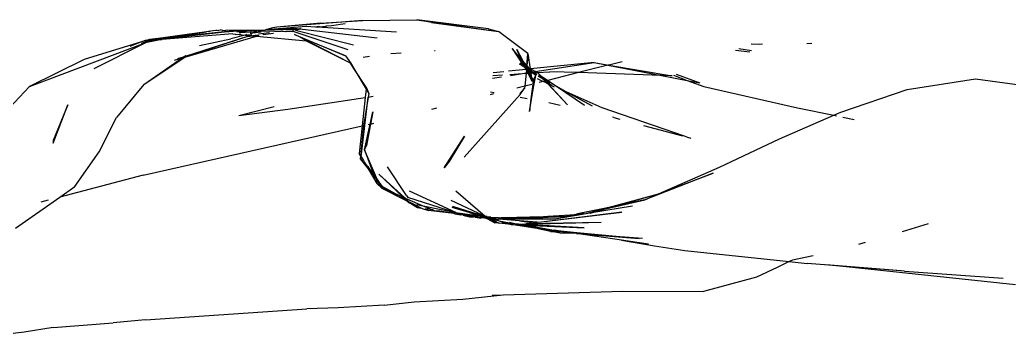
# Model space of a CAD drawing. Header units: millimetres. Extents: x -41292 to 298682, y -22072 to 33155.
# Drawn here: x 35640.4 to 35791.7, y -11856.9 to -11808.8 of the extents above; entities that cross this region are included whole.
import ezdxf

# ---------------------------------------------------------------- set-up
doc = ezdxf.new("R2010")
doc.units = ezdxf.units.MM

# ---------------------------------------------------------------- blocks, each defined once
blk = doc.blocks.new('rmfnasesx')
for p, q in [((63156.1, 3703.51), (63142.96, 3702.49)), ((63149.7, 3703.08), (63156.1, 3703.51)), ((63156.1, 3703.51), (63164.39, 3703.6)), ((63175.32, 3702.21), (63164.39, 3703.6)), ((63164.39, 3703.6), (63176.87, 3701.82)), ((63166.63, 3703.19), (63164.39, 3703.6)), ((63133.62, 3701.98), (63132.83, 3701.84)), ((63133.84, 3701.98), (63133.62, 3701.98)), ((63133.84, 3701.98), (63134.34, 3702.05)), ((63134.71, 3701.97), (63134.34, 3702.05)), ((63134.71, 3701.97), (63135.18, 3702)), ((63136.01, 3701.95), (63135.18, 3702)), ((63136.01, 3701.95), (63141.8, 3701.88)), ((63136.04, 3702.01), (63141.24, 3702.08)), ((63141.32, 3702.1), (63141.24, 3702.08)), ((63141.35, 3702.08), (63141.32, 3702.1)), ((63141.44, 3702.1), (63141.35, 3702.08)), ((63142.37, 3702.37), (63141.44, 3702.1)), ((63141.44, 3702.1), (63141.72, 3702.09)), ((63142.63, 3702.16), (63141.72, 3702.09)), ((63145.27, 3702.13), (63141.72, 3702.09)), ((63142.96, 3702.49), (63142.37, 3702.37)), ((63147.44, 3702.56), (63142.63, 3702.16)), ((63142.63, 3702.16), (63145.83, 3702.32)), ((63149.7, 3703.08), (63142.96, 3702.49)), ((63145.31, 3702.13), (63145.27, 3702.13)), ((63145.61, 3702.16), (63145.31, 3702.13)), ((63145.31, 3702.13), (63145.56, 3702.07)), ((63145.64, 3702.05), (63145.56, 3702.07)), ((63145.7, 3702.17), (63145.61, 3702.16)), ((63146.37, 3702.23), (63145.64, 3702.05)), ((63145.8, 3702.01), (63145.64, 3702.05)), ((63146.37, 3702.23), (63145.7, 3702.17)), ((63145.8, 3702.01), (63146.6, 3702.2)), ((63145.8, 3702.01), (63154.68, 3699.76)), ((63145.83, 3702.32), (63146.37, 3702.23)), ((63146.37, 3702.23), (63146.45, 3702.25)), ((63146.48, 3702.22), (63146.45, 3702.25)), ((63146.59, 3702.25), (63146.48, 3702.24)), ((63146.59, 3702.25), (63146.48, 3702.22)), ((63146.6, 3702.2), (63146.48, 3702.22)), ((63146.6, 3702.2), (63146.89, 3702.15)), ((63146.89, 3702.15), (63158.32, 3700.85)), ((63148.86, 3702.47), (63147.44, 3702.56)), ((63149.13, 3702.51), (63148.86, 3702.47)), ((63149.15, 3702.45), (63148.86, 3702.47)), ((63149.5, 3702.5), (63149.13, 3702.51)), ((63149.15, 3702.45), (63149.5, 3702.5)), ((63161.26, 3701.68), (63149.15, 3702.45)), ((63149.5, 3702.5), (63150.39, 3702.63)), ((63150.39, 3702.63), (63150.47, 3702.64)), ((63150.47, 3702.64), (63150.51, 3702.64)), ((63150.51, 3702.64), (63150.58, 3702.65)), ((63150.58, 3702.65), (63151.35, 3702.72)), ((63151.35, 3702.72), (63153.43, 3703.03)), ((63166.63, 3703.19), (63176.87, 3701.82)), ((63175.32, 3702.21), (63176.87, 3701.82)), ((63122.25, 3700), (63123.45, 3700.45)), ((63122.84, 3700.44), (63122.25, 3700.21)), ((63123.02, 3700.44), (63122.25, 3700.21)), ((63125.37, 3700.56), (63122.83, 3700.05)), ((63123.02, 3700.44), (63122.84, 3700.44)), ((63123.16, 3700.49), (63123.02, 3700.44)), ((63125.37, 3700.56), (63123.05, 3700.16)), ((63124.81, 3700.72), (63123.16, 3700.49)), ((63123.48, 3700.58), (63123.16, 3700.49)), ((63123.45, 3700.45), (63123.16, 3700.49)), ((63123.45, 3700.45), (63126.25, 3700.86)), ((63123.45, 3700.45), (63126.38, 3700.74)), ((63124.81, 3700.72), (63123.48, 3700.58)), ((63123.75, 3700.43), (63125.37, 3700.56)), ((63132.21, 3701.74), (63124.81, 3700.72)), ((63126.25, 3700.86), (63124.81, 3700.72)), ((63136.25, 3701.44), (63125.37, 3700.56)), ((63135.42, 3701.81), (63126.25, 3700.86)), ((63126.25, 3700.86), (63132.21, 3701.74)), ((63126.69, 3700.77), (63126.38, 3700.74)), ((63126.69, 3700.77), (63127.08, 3700.86)), ((63127.08, 3700.86), (63127.13, 3700.82)), ((63127.42, 3700.89), (63127.13, 3700.82)), ((63127.71, 3700.93), (63127.42, 3700.89)), ((63127.71, 3700.93), (63135.42, 3701.81)), ((63128.9, 3697.89), (63139.84, 3701.1)), ((63138.49, 3701.05), (63128.9, 3697.89)), ((63138.49, 3701.05), (63128.94, 3697.98)), ((63131.13, 3699.64), (63135.91, 3700.69)), ((63132.5, 3701.78), (63132.21, 3701.74)), ((63132.67, 3701.82), (63132.5, 3701.78)), ((63132.83, 3701.84), (63132.67, 3701.82)), ((63135.42, 3701.81), (63135.49, 3701.8)), ((63135.49, 3701.8), (63135.66, 3701.78)), ((63135.66, 3701.78), (63137.04, 3701.89)), ((63137.79, 3701.85), (63135.66, 3701.78)), ((63138.13, 3701.26), (63135.91, 3700.69)), ((63136.25, 3701.44), (63137.21, 3701.35)), ((63137.21, 3701.35), (63136.6, 3701.29)), ((63138.38, 3701.81), (63136.87, 3701.68)), ((63137.19, 3701.66), (63139.05, 3701.77)), ((63137.47, 3701.38), (63137.21, 3701.35)), ((63137.21, 3701.35), (63138.13, 3701.26)), ((63138.39, 3701.33), (63138.13, 3701.26)), ((63138.13, 3701.26), (63138.54, 3701.22)), ((63138.49, 3701.05), (63139.28, 3701.15)), ((63138.58, 3701.22), (63138.54, 3701.22)), ((63139.13, 3701.29), (63138.58, 3701.22)), ((63138.58, 3701.22), (63139.28, 3701.15)), ((63138.92, 3701.52), (63138.89, 3701.52)), ((63139.76, 3701.73), (63138.92, 3701.52)), ((63139.08, 3701.5), (63138.92, 3701.52)), ((63139.26, 3701.55), (63139.08, 3701.5)), ((63139.92, 3701.72), (63139.26, 3701.55)), ((63140.59, 3701.68), (63139.26, 3701.55)), ((63139.28, 3701.15), (63139.31, 3701.15)), ((63139.96, 3701.24), (63139.31, 3701.15)), ((63139.31, 3701.15), (63139.84, 3701.1)), ((63139.84, 3701.1), (63140.27, 3701.23)), ((63139.84, 3701.1), (63147.46, 3700.37)), ((63139.96, 3701.24), (63140.03, 3701.24)), ((63140.2, 3701.41), (63140.17, 3701.41)), ((63141.75, 3701.61), (63140.2, 3701.41)), ((63140.92, 3701.35), (63140.84, 3701.36)), ((63140.92, 3701.35), (63142.4, 3701.57)), ((63141.75, 3701.61), (63141.82, 3701.6)), ((63142.5, 3701.86), (63141.8, 3701.88)), ((63142.4, 3701.57), (63142.48, 3701.56)), ((63142.57, 3701.87), (63142.5, 3701.86)), ((63142.5, 3701.86), (63142.53, 3701.86)), ((63142.6, 3701.87), (63142.53, 3701.86)), ((63142.6, 3701.87), (63143.65, 3701.84)), ((63143.79, 3701.85), (63143.65, 3701.84)), ((63143.79, 3701.85), (63143.96, 3701.85)), ((63143.96, 3701.85), (63144.32, 3701.82)), ((63144.4, 3701.82), (63144.32, 3701.82)), ((63144.4, 3701.82), (63144.51, 3701.85)), ((63144.51, 3701.85), (63145.19, 3701.84)), ((63145.19, 3701.84), (63145.31, 3701.8)), ((63145.58, 3701.79), (63145.31, 3701.8)), ((63145.58, 3701.79), (63153.82, 3699.06)), ((63145.67, 3701.37), (63153.46, 3698.1)), ((63146.64, 3700.89), (63145.67, 3701.37)), ((63153.46, 3698.1), (63146.64, 3700.89)), ((63147.46, 3700.37), (63146.64, 3700.89)), ((63146.64, 3700.89), (63154.09, 3697.08)), ((63181.37, 3698.43), (63176.87, 3701.82)), ((63105.12, 3693.41), (63122.83, 3700.05)), ((63122.25, 3700.21), (63113.51, 3697.53)), ((63115.01, 3696.17), (63122.83, 3700.05)), ((63122.25, 3700.21), (63120.48, 3699.5)), ((63122.83, 3700.05), (63123, 3700.15)), ((63123, 3700.15), (63123.05, 3700.16)), ((63123.05, 3700.16), (63123.75, 3700.43)), ((63147.46, 3700.37), (63154.09, 3697.08)), ((63178.94, 3699.21), (63180.61, 3696.73)), ((63180.36, 3697.58), (63178.94, 3699.21)), ((63179.66, 3699.04), (63180.6, 3697.31)), ((63180.36, 3697.58), (63179.66, 3699.04)), ((63213.1, 3698.94), (63215.31, 3698.7)), ((63215.57, 3698.87), (63213.64, 3699.16)), ((63215.53, 3699.92), (63216.79, 3699.89)), ((63216.79, 3699.89), (63217.24, 3699.9)), ((63224.03, 3699.99), (63224.8, 3700)), ((63113.51, 3697.53), (63105.12, 3693.41)), ((63122.61, 3693.7), (63128.9, 3697.89)), ((63122.61, 3693.7), (63128.48, 3697.77)), ((63127.33, 3697.42), (63128.48, 3697.77)), ((63128.66, 3697.89), (63127.77, 3697.61)), ((63128.48, 3697.77), (63128.9, 3697.89)), ((63128.48, 3697.77), (63128.66, 3697.89)), ((63128.66, 3697.89), (63129.02, 3698.14)), ((63128.94, 3697.98), (63128.66, 3697.89)), ((63128.9, 3697.89), (63128.94, 3697.98)), ((63128.94, 3697.98), (63129.02, 3698.14)), ((63153.46, 3698.1), (63154.24, 3697)), ((63156.16, 3697.86), (63157.12, 3698.02)), ((63160.38, 3698.45), (63161.98, 3698.55)), ((63167.08, 3698.9), (63167.19, 3698.9)), ((63180.83, 3696.6), (63180.36, 3697.58)), ((63180.6, 3697.31), (63180.36, 3697.58)), ((63181.2, 3696.62), (63181.37, 3698.43)), ((63181.37, 3697.87), (63181.2, 3696.62)), ((63181.37, 3697.87), (63181.37, 3698.43)), ((63181.37, 3698.43), (63181.72, 3696.1)), ((63154.16, 3697.04), (63154.09, 3697.08)), ((63154.76, 3696.12), (63154.16, 3697.04)), ((63154.16, 3697.04), (63154.24, 3697)), ((63154.24, 3697), (63154.76, 3696.12)), ((63156.65, 3693.27), (63154.76, 3696.12)), ((63154.76, 3696.12), (63156.62, 3692.98)), ((63181.09, 3696), (63178.39, 3695.73)), ((63180.04, 3696.87), (63180.49, 3696.6)), ((63180.49, 3696.6), (63180.11, 3696.89)), ((63180.31, 3696.93), (63180.26, 3696.92)), ((63180.61, 3696.73), (63180.31, 3696.93)), ((63180.49, 3696.6), (63180.82, 3696.4)), ((63180.6, 3697.31), (63181.05, 3696.48)), ((63181.2, 3696.62), (63180.6, 3697.31)), ((63180.83, 3696.6), (63180.61, 3696.73)), ((63180.61, 3696.73), (63180.82, 3696.4)), ((63180.82, 3696.4), (63180.97, 3696.31)), ((63180.82, 3696.4), (63181.09, 3696)), ((63180.85, 3696.56), (63180.83, 3696.6)), ((63181.05, 3696.48), (63180.85, 3696.56)), ((63180.97, 3696.31), (63180.85, 3696.56)), ((63181.02, 3696.21), (63180.97, 3696.31)), ((63180.97, 3696.31), (63181.15, 3696.2)), ((63181.09, 3696), (63181.02, 3696.21)), ((63181.15, 3696.11), (63181.02, 3696.21)), ((63181.17, 3696.41), (63181.05, 3696.48)), ((63181.05, 3696.48), (63181.1, 3696.39)), ((63181.15, 3696.11), (63181.09, 3696)), ((63181.13, 3695.97), (63181.09, 3696)), ((63181.09, 3696), (63181.18, 3695.86)), ((63181.1, 3696.39), (63181.17, 3696.34)), ((63181.17, 3696.01), (63181.13, 3695.97)), ((63181.15, 3696.2), (63181.17, 3696.34)), ((63181.15, 3696.2), (63181.19, 3696.18)), ((63181.19, 3696.18), (63181.15, 3696.11)), ((63181.27, 3696.02), (63181.15, 3696.11)), ((63181.23, 3696.58), (63181.17, 3696.41)), ((63181.17, 3696.41), (63181.17, 3696.34)), ((63181.17, 3696.41), (63181.59, 3696.17)), ((63181.17, 3696.34), (63181.58, 3696.05)), ((63181.27, 3696.02), (63181.17, 3696.01)), ((63181.19, 3696.18), (63181.22, 3696.16)), ((63181.23, 3696.58), (63181.2, 3696.62)), ((63181.22, 3696.16), (63181.43, 3696.04)), ((63181.22, 3696.16), (63181.27, 3696.02)), ((63181.59, 3696.17), (63181.23, 3696.58)), ((63181.31, 3695.99), (63181.27, 3696.02)), ((63181.43, 3696.04), (63181.31, 3695.99)), ((63181.31, 3695.99), (63181.56, 3695.53)), ((63181.78, 3695.64), (63181.31, 3695.99)), ((63181.58, 3696.05), (63181.43, 3696.04)), ((63181.43, 3696.04), (63181.75, 3695.84)), ((63181.69, 3696.06), (63181.58, 3696.05)), ((63181.58, 3696.05), (63181.74, 3695.94)), ((63181.69, 3696.06), (63181.59, 3696.17)), ((63181.72, 3696.1), (63181.59, 3696.17)), ((63181.72, 3696.1), (63181.69, 3696.06)), ((63181.72, 3696.06), (63181.69, 3696.06)), ((63181.73, 3696.01), (63181.69, 3696.06)), ((63181.72, 3696.06), (63181.72, 3696.1)), ((63181.77, 3696.07), (63181.72, 3696.06)), ((63181.74, 3695.94), (63181.73, 3696.01)), ((63181.87, 3695.85), (63181.74, 3695.94)), ((63181.74, 3695.94), (63181.75, 3695.84)), ((63191.51, 3697.04), (63181.77, 3696.07)), ((63182.48, 3695.67), (63181.77, 3696.07)), ((63182.48, 3695.67), (63191.51, 3697.04)), ((63193.62, 3696.64), (63189.11, 3695.51)), ((63191.51, 3697.04), (63193.73, 3696.67)), ((63191.51, 3697.04), (63193.62, 3696.64)), ((63193.73, 3696.67), (63193.62, 3696.64)), ((63193.62, 3696.64), (63201.78, 3695.09)), ((63195.79, 3697.19), (63193.73, 3696.67)), ((63193.73, 3696.67), (63203.42, 3695.04)), ((63175.94, 3694.67), (63177.33, 3694.88)), ((63175.99, 3695.07), (63177.46, 3695.17)), ((63177.69, 3695.66), (63176.05, 3695.5)), ((63178.63, 3695.24), (63180.53, 3695.37)), ((63178.71, 3695.09), (63180.53, 3695.37)), ((63180.53, 3695.37), (63181.11, 3695.46)), ((63180.53, 3695.37), (63181.1, 3695.41)), ((63181.1, 3695.41), (63180.89, 3693.45)), ((63181.11, 3695.46), (63181.1, 3695.41)), ((63181.1, 3695.41), (63181.39, 3695.43)), ((63181.18, 3695.86), (63181.11, 3695.46)), ((63181.11, 3695.46), (63181.36, 3695.5)), ((63181.36, 3695.5), (63181.18, 3695.86)), ((63181.18, 3695.86), (63181.42, 3695.51)), ((63181.36, 3695.5), (63181.42, 3695.51)), ((63181.39, 3695.43), (63181.36, 3695.5)), ((63182.01, 3694.15), (63181.39, 3695.43)), ((63181.39, 3695.43), (63181.47, 3695.43)), ((63181.42, 3695.51), (63181.56, 3695.53)), ((63181.42, 3695.51), (63181.47, 3695.43)), ((63181.47, 3695.43), (63181.61, 3695.44)), ((63181.47, 3695.43), (63181.91, 3694.78)), ((63181.56, 3695.53), (63181.8, 3695.56)), ((63181.56, 3695.53), (63181.61, 3695.44)), ((63181.61, 3695.44), (63181.81, 3695.46)), ((63181.61, 3695.44), (63181.89, 3694.92)), ((63181.75, 3695.84), (63182.02, 3695.68)), ((63181.75, 3695.84), (63181.78, 3695.64)), ((63181.87, 3695.58), (63181.78, 3695.64)), ((63181.78, 3695.64), (63181.8, 3695.56)), ((63181.8, 3695.56), (63181.87, 3695.58)), ((63181.8, 3695.56), (63181.81, 3695.46)), ((63181.81, 3695.46), (63182.01, 3695.47)), ((63181.81, 3695.46), (63181.89, 3694.92)), ((63182.02, 3695.68), (63181.87, 3695.85)), ((63181.87, 3695.58), (63182.08, 3695.61)), ((63182.01, 3695.47), (63181.87, 3695.58)), ((63181.89, 3694.92), (63182.19, 3694.36)), ((63181.89, 3694.92), (63181.91, 3694.78)), ((63181.91, 3694.78), (63182.19, 3694.36)), ((63181.91, 3694.78), (63182.01, 3694.15)), ((63182.01, 3695.47), (63182.19, 3695.48)), ((63182.56, 3695.06), (63182.01, 3695.47)), ((63182.02, 3695.68), (63182.08, 3695.61)), ((63182.08, 3695.61), (63182.13, 3695.62)), ((63182.13, 3695.62), (63182.2, 3695.63)), ((63182.19, 3695.48), (63182.13, 3695.62)), ((63182.19, 3695.48), (63182.33, 3695.49)), ((63182.56, 3695.06), (63182.19, 3695.48)), ((63182.19, 3694.36), (63182.56, 3695.06)), ((63182.2, 3695.63), (63182.48, 3695.67)), ((63182.2, 3695.63), (63182.33, 3695.49)), ((63182.33, 3695.49), (63182.38, 3695.5)), ((63182.34, 3693.81), (63182.56, 3695.06)), ((63182.38, 3695.5), (63182.75, 3695.52)), ((63182.38, 3695.5), (63182.73, 3695.25)), ((63182.75, 3695.52), (63182.48, 3695.67)), ((63182.75, 3695.52), (63184.73, 3695.65)), ((63183.01, 3695.37), (63182.75, 3695.52)), ((63182.8, 3694.62), (63183.72, 3694.16)), ((63182.95, 3694.97), (63183.67, 3694.57)), ((63183.79, 3694.44), (63182.95, 3694.97)), ((63183.01, 3695.37), (63183.29, 3695.07)), ((63183.03, 3695.24), (63183.29, 3695.07)), ((63183.03, 3695.24), (63183.67, 3694.57)), ((63183.29, 3695.07), (63184.4, 3694.33)), ((63183.29, 3695.07), (63183.85, 3694.47)), ((63183.67, 3694.57), (63183.85, 3694.47)), ((63183.67, 3694.57), (63183.79, 3694.44)), ((63183.79, 3694.44), (63184, 3694.23)), ((63183.99, 3694.32), (63183.79, 3694.44)), ((63183.85, 3694.47), (63184.2, 3694.28)), ((63183.85, 3694.47), (63183.99, 3694.32)), ((63189.11, 3695.51), (63184.4, 3694.33)), ((63189.11, 3695.51), (63184.73, 3695.65)), ((63201.78, 3695.09), (63189.11, 3695.51)), ((63203.42, 3695.04), (63201.78, 3695.09)), ((63201.78, 3695.09), (63205.75, 3694.33)), ((63203.66, 3695.13), (63205.75, 3694.33)), ((63204.03, 3695.28), (63207.67, 3693.97)), ((63239.39, 3692.93), (63249.84, 3694.54)), ((63249.84, 3694.54), (63260.16, 3693.16)), ((63100.51, 3688.52), (63105.12, 3693.41)), ((63122.61, 3693.7), (63118.46, 3688.64)), ((63156.62, 3692.98), (63156.48, 3691.71)), ((63156.65, 3693.27), (63156.62, 3692.98)), ((63156.62, 3692.98), (63157.03, 3692.31)), ((63156.65, 3693.27), (63157.03, 3692.31)), ((63180.89, 3693.45), (63179.7, 3693.15)), ((63180.86, 3693.14), (63180.13, 3692.32)), ((63180.2, 3692.17), (63180.86, 3693.14)), ((63180.89, 3693.45), (63180.86, 3693.14)), ((63181.98, 3693.72), (63180.89, 3693.45)), ((63182.12, 3693.75), (63181.83, 3691.48)), ((63181.92, 3691.46), (63182.34, 3693.81)), ((63182.19, 3694.36), (63182.12, 3693.75)), ((63182.34, 3693.81), (63182.12, 3693.75)), ((63183.72, 3694.16), (63183.08, 3693.99)), ((63183.79, 3694.17), (63183.72, 3694.16)), ((63184, 3694.23), (63183.79, 3694.17)), ((63183.79, 3694.17), (63184.24, 3693.97)), ((63183.79, 3694.17), (63184.36, 3693.84)), ((63184.06, 3694.24), (63183.99, 3694.32)), ((63184.06, 3694.24), (63184, 3694.23)), ((63184, 3694.23), (63184.24, 3693.97)), ((63184.1, 3694.25), (63184.06, 3694.24)), ((63184.06, 3694.24), (63184.36, 3693.91)), ((63184.2, 3694.28), (63184.1, 3694.25)), ((63184.77, 3693.83), (63184.1, 3694.25)), ((63184.4, 3694.33), (63184.2, 3694.28)), ((63184.2, 3694.28), (63184.26, 3694.25)), ((63184.24, 3693.97), (63184.36, 3693.84)), ((63184.24, 3693.97), (63184.36, 3693.91)), ((63184.36, 3693.91), (63185.05, 3693.6)), ((63184.36, 3693.91), (63184.49, 3693.78)), ((63184.36, 3693.84), (63187.45, 3690.58)), ((63184.36, 3693.84), (63184.49, 3693.78)), ((63184.4, 3694.33), (63185.73, 3693.44)), ((63184.49, 3693.78), (63185.39, 3693.33)), ((63184.49, 3693.78), (63187.45, 3690.58)), ((63185.73, 3693.44), (63190.05, 3690.55)), ((63185.73, 3693.44), (63187.19, 3692.64)), ((63205.75, 3694.33), (63208.28, 3693.37)), ((63205.75, 3694.33), (63207.67, 3693.97)), ((63208.28, 3693.37), (63222.61, 3690.14)), ((63229.25, 3689.49), (63239.39, 3692.93)), ((63144.67, 3689.91), (63156.48, 3691.71)), ((63155.86, 3682.65), (63156.96, 3691.78)), ((63156.48, 3691.71), (63156.02, 3687.37)), ((63156.96, 3691.78), (63156.23, 3687.32)), ((63156.86, 3691.77), (63156.96, 3691.78)), ((63157.03, 3692.31), (63156.96, 3691.78)), ((63156.96, 3691.78), (63157.69, 3691.89)), ((63180.2, 3692.17), (63171.64, 3682.56)), ((63176.11, 3692.25), (63175.59, 3692.12)), ((63175.65, 3692.56), (63176.21, 3692.46)), ((63180.17, 3691.77), (63181.28, 3691.58)), ((63181.83, 3691.48), (63181.59, 3689.57)), ((63181.59, 3689.57), (63181.92, 3691.46)), ((63181.92, 3691.46), (63181.83, 3691.48)), ((63187.19, 3692.64), (63192.7, 3690.16)), ((63187.19, 3692.64), (63191.21, 3690.44)), ((63110.97, 3690.57), (63108.76, 3685.14)), ((63108.77, 3684.7), (63110.97, 3690.57)), ((63137.13, 3688.96), (63142.55, 3690.32)), ((63137.13, 3688.96), (63144.67, 3689.91)), ((63167.41, 3690.07), (63166.64, 3689.87)), ((63186.32, 3690.48), (63184.59, 3690.87)), ((63192.7, 3690.16), (63205.25, 3685.85)), ((63222.61, 3690.14), (63228.15, 3689)), ((63115.8, 3683.4), (63118.46, 3688.64)), ((63157.22, 3687.64), (63157.64, 3689.53)), ((63157.64, 3689.53), (63157.28, 3687.65)), ((63194.5, 3688.66), (63194.31, 3688.71)), ((63194.5, 3688.66), (63195.44, 3688.41)), ((63219.83, 3685.38), (63228.15, 3689)), ((63228.15, 3689), (63229.25, 3689.49)), ((63228.15, 3689), (63228.58, 3688.92)), ((63229.55, 3688.72), (63231.29, 3688.36)), ((63122.54, 3679.82), (63156.02, 3687.37)), ((63156.02, 3687.37), (63155.57, 3683.16)), ((63156.23, 3687.32), (63155.77, 3682.81)), ((63156.35, 3683.68), (63157.22, 3687.64)), ((63157.28, 3687.65), (63156.67, 3684.39)), ((63156.91, 3687.57), (63157.22, 3687.64)), ((63157.22, 3687.64), (63157.28, 3687.65)), ((63157.28, 3687.65), (63157.81, 3687.77)), ((63199.05, 3687.44), (63205.02, 3685.85)), ((63168.54, 3680.93), (63171.66, 3685.78)), ((63171.66, 3685.78), (63169.33, 3681.9)), ((63205.25, 3685.85), (63205.78, 3685.65)), ((63205.78, 3685.65), (63206.27, 3685.51)), ((63210.69, 3681.05), (63219.83, 3685.38)), ((63108.76, 3685.14), (63108.77, 3684.7)), ((63156.35, 3683.68), (63156.67, 3684.39)), ((63112.08, 3678.09), (63115.8, 3683.4)), ((63155.77, 3682.81), (63155.57, 3683.16)), ((63155.76, 3682.74), (63155.72, 3682.34)), ((63155.72, 3682.34), (63156.96, 3680.79)), ((63155.77, 3682.81), (63155.76, 3682.74)), ((63155.85, 3682.55), (63155.76, 3682.74)), ((63155.76, 3682.74), (63155.86, 3682.65)), ((63155.86, 3682.65), (63155.85, 3682.55)), ((63155.85, 3682.55), (63156.21, 3682.07)), ((63155.86, 3682.65), (63156.21, 3682.07)), ((63158.23, 3679.42), (63156.35, 3683.68)), ((63156.35, 3683.68), (63157.73, 3680)), ((63156.21, 3682.07), (63156.39, 3681.76)), ((63156.39, 3681.76), (63156.96, 3680.79)), ((63156.86, 3681.17), (63156.39, 3681.76)), ((63157.54, 3680.06), (63156.39, 3681.76)), ((63157.73, 3680), (63156.86, 3681.17)), ((63156.86, 3681.17), (63157.54, 3680.06)), ((63156.96, 3680.79), (63158.26, 3678.57)), ((63156.96, 3680.79), (63157.54, 3680.06)), ((63162.81, 3676.72), (63159.91, 3681.1)), ((63169.33, 3681.9), (63168.54, 3680.93)), ((63201.36, 3676.96), (63210.69, 3681.05)), ((63122.54, 3679.82), (63109.77, 3676.48)), ((63157.54, 3680.06), (63157.83, 3679.7)), ((63157.73, 3680), (63157.83, 3679.7)), ((63158.24, 3679.31), (63157.73, 3680)), ((63157.83, 3679.7), (63157.86, 3679.66)), ((63157.86, 3679.66), (63158.25, 3679.06)), ((63157.86, 3679.66), (63158.24, 3679.18)), ((63158.24, 3679.31), (63158.23, 3679.42)), ((63158.24, 3679.18), (63158.24, 3679.31)), ((63159.1, 3678.11), (63158.24, 3679.31)), ((63158.57, 3679.99), (63162.23, 3676.5)), ((63162.56, 3676.36), (63158.57, 3679.99)), ((63209.71, 3680.12), (63199.28, 3676.06)), ((63201.36, 3676.96), (63209.71, 3680.12)), ((63109.77, 3676.48), (63112.08, 3678.09)), ((63158.25, 3679.06), (63158.24, 3679.18)), ((63158.24, 3679.18), (63159.1, 3678.11)), ((63158.76, 3678.28), (63158.25, 3679.06)), ((63159.04, 3677.85), (63158.26, 3678.57)), ((63158.76, 3678.28), (63159.04, 3677.85)), ((63158.76, 3678.28), (63159.1, 3678.11)), ((63159.04, 3677.85), (63159.39, 3677.74)), ((63159.04, 3677.85), (63162.25, 3676.22)), ((63159.1, 3678.11), (63159.14, 3678.09)), ((63159.14, 3678.09), (63159.15, 3678.05)), ((63159.15, 3678.05), (63159.18, 3678.03)), ((63159.18, 3678.03), (63159.39, 3677.74)), ((63159.18, 3678.03), (63160.4, 3677.3)), ((63161.11, 3676.99), (63159.18, 3678.03)), ((63159.39, 3677.74), (63160.4, 3677.3)), ((63102.97, 3671.72), (63109.77, 3676.48)), ((63160.4, 3677.3), (63160.46, 3677.27)), ((63160.46, 3677.27), (63160.62, 3677.17)), ((63160.62, 3677.17), (63160.69, 3677.14)), ((63160.69, 3677.14), (63161.33, 3676.74)), ((63160.69, 3677.14), (63161.11, 3676.99)), ((63161.37, 3676.85), (63161.11, 3676.99)), ((63161.47, 3676.68), (63161.33, 3676.74)), ((63162.52, 3676.22), (63161.37, 3676.85)), ((63161.37, 3676.85), (63162.23, 3676.5)), ((63162.23, 3676.5), (63162.28, 3676.45)), ((63162.28, 3676.45), (63162.52, 3676.22)), ((63162.28, 3676.45), (63162.56, 3676.36)), ((63162.61, 3676.31), (63162.56, 3676.36)), ((63162.99, 3675.95), (63162.61, 3676.31)), ((63162.61, 3676.31), (63165.57, 3675.03)), ((63162.81, 3676.72), (63163, 3676.39)), ((63170.34, 3674.05), (63163, 3676.39)), ((63170.32, 3674.12), (63163.25, 3677.37)), ((63170.35, 3677.42), (63174.84, 3673.57)), ((63193.28, 3674.8), (63201.36, 3676.96)), ((63194.82, 3675.12), (63201.36, 3676.96)), ((63199.28, 3676.06), (63201.36, 3676.96)), ((63108, 3676.01), (63106.87, 3675.71)), ((63162.97, 3675.79), (63162.25, 3676.22)), ((63162.25, 3676.22), (63163.29, 3675.69)), ((63162.99, 3675.95), (63162.52, 3676.22)), ((63162.97, 3675.79), (63163.11, 3675.66)), ((63163.03, 3675.92), (63162.99, 3675.95)), ((63163.11, 3675.66), (63163.56, 3675.45)), ((63163.56, 3675.45), (63163.29, 3675.69)), ((63163.29, 3675.69), (63163.91, 3675.37)), ((63163.56, 3675.45), (63164.49, 3674.87)), ((63163.91, 3675.37), (63163.56, 3675.45)), ((63163.91, 3675.37), (63165.11, 3674.76)), ((63165.57, 3675.03), (63164.37, 3675.28)), ((63164.49, 3674.87), (63165.11, 3674.76)), ((63165.11, 3674.76), (63165.18, 3674.73)), ((63165.18, 3674.73), (63166.18, 3674.4)), ((63165.57, 3675.03), (63165.6, 3675.02)), ((63165.6, 3675.02), (63166.79, 3674.51)), ((63170.34, 3674.05), (63165.6, 3675.02)), ((63169.58, 3676), (63174.57, 3673.64)), ((63172.72, 3674.03), (63169.8, 3674.88)), ((63171.87, 3674.34), (63169.8, 3674.88)), ((63169.86, 3675.07), (63171.87, 3674.34)), ((63169.86, 3675.07), (63173.72, 3673.86)), ((63193.28, 3674.8), (63188.97, 3673.89)), ((63190.28, 3673.98), (63193.28, 3674.8)), ((63197.35, 3675.09), (63191.09, 3674.07)), ((63193.04, 3674.62), (63199.28, 3676.06)), ((63193.04, 3674.62), (63194.82, 3675.12)), ((63194.82, 3675.12), (63193.28, 3674.8)), ((63199.28, 3676.06), (63194.82, 3675.12)), ((63165.61, 3674.68), (63165.68, 3674.65)), ((63166.01, 3674.61), (63165.68, 3674.65)), ((63166.79, 3674.51), (63166.01, 3674.61)), ((63170.02, 3673.94), (63166.18, 3674.4)), ((63167.05, 3674.39), (63166.79, 3674.51)), ((63167.9, 3674.3), (63167.05, 3674.39)), ((63170.02, 3673.94), (63167.9, 3674.3)), ((63167.9, 3674.3), (63169.49, 3674.13)), ((63169.49, 3674.13), (63170.34, 3674.05)), ((63170.02, 3673.94), (63170.25, 3673.91)), ((63170.25, 3673.91), (63171.06, 3673.77)), ((63170.43, 3674.03), (63170.32, 3674.12)), ((63170.34, 3674.05), (63170.43, 3674.03)), ((63170.55, 3674.01), (63170.43, 3674.03)), ((63170.6, 3673.99), (63170.55, 3674.01)), ((63170.68, 3673.98), (63170.6, 3673.99)), ((63170.64, 3674.08), (63173.64, 3673.68)), ((63170.64, 3674.08), (63171.44, 3673.92)), ((63170.73, 3674), (63170.68, 3673.98)), ((63170.89, 3673.93), (63170.73, 3674)), ((63170.96, 3673.92), (63170.89, 3673.93)), ((63171.01, 3673.91), (63170.96, 3673.92)), ((63171.43, 3673.82), (63171.01, 3673.91)), ((63171.19, 3673.74), (63171.06, 3673.77)), ((63171.46, 3673.71), (63171.19, 3673.74)), ((63172.31, 3673.74), (63171.43, 3673.82)), ((63172.11, 3673.68), (63171.43, 3673.82)), ((63171.44, 3673.92), (63172.31, 3673.74)), ((63171.46, 3673.71), (63171.51, 3673.69)), ((63171.51, 3673.69), (63171.58, 3673.69)), ((63171.58, 3673.69), (63171.62, 3673.67)), ((63171.62, 3673.67), (63171.78, 3673.61)), ((63171.78, 3673.61), (63171.9, 3673.63)), ((63171.78, 3673.61), (63171.89, 3673.59)), ((63171.87, 3674.34), (63172.72, 3674.03)), ((63173.72, 3673.86), (63171.87, 3674.34)), ((63171.89, 3673.59), (63172.21, 3673.49)), ((63171.94, 3673.62), (63171.9, 3673.63)), ((63172.39, 3673.48), (63171.94, 3673.62)), ((63171.94, 3673.62), (63172.93, 3673.46)), ((63173.57, 3673.5), (63171.94, 3673.62)), ((63172.93, 3673.46), (63172.11, 3673.68)), ((63172.39, 3673.48), (63172.21, 3673.49)), ((63172.47, 3673.72), (63172.31, 3673.74)), ((63172.42, 3673.47), (63172.39, 3673.48)), ((63172.44, 3673.47), (63172.42, 3673.47)), ((63172.44, 3673.47), (63172.51, 3673.46)), ((63172.7, 3673.67), (63172.47, 3673.72)), ((63172.51, 3673.46), (63172.93, 3673.46)), ((63173.03, 3673.64), (63172.7, 3673.67)), ((63172.72, 3674.03), (63173.64, 3673.68)), ((63174.09, 3673.64), (63172.72, 3674.03)), ((63172.93, 3673.46), (63173.04, 3673.44)), ((63173.03, 3673.64), (63173.64, 3673.68)), ((63173.03, 3673.64), (63173.57, 3673.5)), ((63173.23, 3673.45), (63173.04, 3673.44)), ((63173.23, 3673.45), (63173.27, 3673.44)), ((63173.27, 3673.44), (63173.3, 3673.44)), ((63173.32, 3673.4), (63173.27, 3673.44)), ((63173.3, 3673.44), (63173.97, 3673.42)), ((63173.32, 3673.4), (63173.6, 3673.37)), ((63173.57, 3673.5), (63173.97, 3673.42)), ((63173.97, 3673.42), (63173.6, 3673.37)), ((63173.6, 3673.37), (63174.18, 3673.25)), ((63174.68, 3673.29), (63173.6, 3673.37)), ((63173.64, 3673.68), (63173.71, 3673.68)), ((63173.71, 3673.68), (63174.09, 3673.64)), ((63173.72, 3673.86), (63174.57, 3673.64)), ((63173.97, 3673.42), (63174.08, 3673.42)), ((63174.3, 3673.41), (63174.08, 3673.42)), ((63174.15, 3673.62), (63174.09, 3673.64)), ((63174.15, 3673.62), (63174.6, 3673.58)), ((63174.68, 3673.29), (63174.18, 3673.25)), ((63174.46, 3673.39), (63174.3, 3673.41)), ((63174.69, 3673.4), (63174.46, 3673.39)), ((63174.57, 3673.64), (63174.6, 3673.58)), ((63174.6, 3673.58), (63174.71, 3673.57)), ((63174.78, 3673.27), (63174.68, 3673.29)), ((63174.86, 3673.38), (63174.69, 3673.4)), ((63174.71, 3673.57), (63174.73, 3673.54)), ((63174.73, 3673.54), (63174.78, 3673.54)), ((63174.84, 3673.57), (63174.78, 3673.54)), ((63174.82, 3673.27), (63174.78, 3673.27)), ((63174.9, 3673.27), (63174.82, 3673.27)), ((63174.84, 3673.57), (63174.89, 3673.52)), ((63175.11, 3673.39), (63174.86, 3673.38)), ((63174.86, 3673.38), (63175.42, 3673.28)), ((63175.13, 3673.49), (63174.89, 3673.52)), ((63174.92, 3673.24), (63174.9, 3673.27)), ((63174.92, 3673.24), (63175.07, 3673.18)), ((63175.07, 3673.18), (63175.11, 3673.2)), ((63175.72, 3673.38), (63175.11, 3673.39)), ((63175.24, 3673.24), (63175.11, 3673.2)), ((63175.11, 3673.2), (63176.3, 3672.55)), ((63175.11, 3673.2), (63175.61, 3673.14)), ((63175.11, 3673.2), (63175.63, 3672.98)), ((63175.13, 3673.49), (63175.72, 3673.38)), ((63175.42, 3673.28), (63175.24, 3673.24)), ((63175.42, 3673.28), (63175.57, 3673.28)), ((63175.57, 3673.28), (63175.79, 3673.23)), ((63175.72, 3673.38), (63176.81, 3673.35)), ((63175.79, 3673.23), (63175.93, 3673.23)), ((63176.95, 3673.31), (63175.93, 3673.23)), ((63175.93, 3673.23), (63176.74, 3673.12)), ((63176.81, 3673.35), (63176.95, 3673.31)), ((63176.88, 3673.1), (63178.15, 3673.2)), ((63176.95, 3673.31), (63177.13, 3673.31)), ((63177.13, 3673.31), (63177.27, 3673.3)), ((63177.66, 3673.32), (63177.27, 3673.3)), ((63177.27, 3673.3), (63178.15, 3673.2)), ((63181.64, 3673.4), (63177.66, 3673.32)), ((63178.99, 3673.24), (63177.66, 3673.32)), ((63178.15, 3673.2), (63178.26, 3673.19)), ((63178.26, 3673.19), (63178.39, 3673.2)), ((63178.39, 3673.2), (63178.47, 3673.17)), ((63179.01, 3673.19), (63178.99, 3673.24)), ((63179.05, 3673.19), (63179.42, 3673.22)), ((63179.42, 3673.22), (63179.45, 3673.22)), ((63179.54, 3673.27), (63179.45, 3673.22)), ((63179.45, 3673.22), (63179.64, 3673.21)), ((63179.95, 3673.26), (63179.54, 3673.27)), ((63179.64, 3673.21), (63179.95, 3673.26)), ((63184.77, 3673.03), (63179.64, 3673.21)), ((63180.45, 3673.24), (63179.95, 3673.26)), ((63180.45, 3673.24), (63187.16, 3673.51)), ((63180.45, 3673.24), (63181.64, 3673.4)), ((63185.25, 3673.11), (63180.45, 3673.24)), ((63182.4, 3673.41), (63181.64, 3673.4)), ((63182.4, 3673.41), (63184.42, 3673.57)), ((63187.16, 3673.51), (63182.4, 3673.41)), ((63195.76, 3674.18), (63183.06, 3672.6)), ((63183.45, 3672.7), (63195.76, 3674.18)), ((63184.42, 3673.57), (63188.68, 3673.83)), ((63185.25, 3673.11), (63190, 3673.91)), ((63190, 3673.91), (63185.51, 3673.11)), ((63190, 3673.91), (63187.16, 3673.51)), ((63188.68, 3673.83), (63187.16, 3673.51)), ((63188.97, 3673.89), (63188.68, 3673.83)), ((63190, 3673.91), (63188.97, 3673.89)), ((63190, 3673.91), (63190.23, 3673.98)), ((63190.23, 3673.98), (63190.28, 3673.98)), ((63190.28, 3673.98), (63193.04, 3674.62)), ((63190.56, 3673.98), (63190.28, 3673.98)), ((63190.76, 3674.01), (63190.56, 3673.98)), ((63190.95, 3674.03), (63190.76, 3674.01)), ((63190.95, 3674.03), (63191.09, 3674.07)), ((63191.09, 3674.07), (63193.04, 3674.62)), ((63175.61, 3673.14), (63175.75, 3673.08)), ((63175.61, 3673.14), (63176.74, 3673.12)), ((63176.3, 3672.55), (63175.63, 3672.98)), ((63175.63, 3672.98), (63176.97, 3672.5)), ((63175.75, 3673.08), (63176.97, 3672.5)), ((63175.75, 3673.08), (63176.08, 3673.06)), ((63176.08, 3673.06), (63176.23, 3673.01)), ((63176.23, 3673.01), (63176.57, 3672.96)), ((63176.23, 3673.01), (63176.55, 3672.92)), ((63176.97, 3672.5), (63176.3, 3672.55)), ((63176.55, 3672.92), (63176.69, 3672.93)), ((63176.57, 3672.96), (63176.69, 3672.93)), ((63176.69, 3672.93), (63176.99, 3672.83)), ((63176.74, 3673.12), (63176.77, 3673.11)), ((63176.77, 3673.11), (63176.85, 3673.1)), ((63176.85, 3673.1), (63176.88, 3673.1)), ((63185.25, 3673.11), (63176.88, 3673.1)), ((63180.08, 3672.84), (63176.88, 3673.1)), ((63178.82, 3672.26), (63176.97, 3672.5)), ((63178.26, 3672.42), (63176.97, 3672.5)), ((63176.99, 3672.83), (63178.26, 3672.42)), ((63176.99, 3672.83), (63178.77, 3672.49)), ((63178.26, 3672.42), (63178.31, 3672.42)), ((63178.31, 3672.42), (63178.82, 3672.26)), ((63179.37, 3672.36), (63178.31, 3672.42)), ((63178.47, 3673.17), (63178.54, 3673.16)), ((63178.54, 3673.16), (63178.87, 3673.18)), ((63179.15, 3672.44), (63178.57, 3672.59)), ((63178.77, 3672.49), (63179.15, 3672.44)), ((63178.82, 3672.26), (63180.14, 3672.2)), ((63182.72, 3671.66), (63178.82, 3672.26)), ((63178.87, 3673.18), (63178.92, 3673.18)), ((63178.92, 3673.18), (63179.01, 3673.19)), ((63179.01, 3673.19), (63179.05, 3673.19)), ((63179.37, 3672.36), (63179.15, 3672.44)), ((63179.37, 3672.36), (63179.47, 3672.35)), ((63179.56, 3672.33), (63179.47, 3672.35)), ((63179.6, 3672.35), (63179.56, 3672.33)), ((63179.81, 3672.31), (63179.6, 3672.35)), ((63179.91, 3672.34), (63179.81, 3672.31)), ((63179.81, 3672.31), (63180.14, 3672.2)), ((63180.35, 3672.26), (63179.91, 3672.34)), ((63180.08, 3672.84), (63182.28, 3672.56)), ((63182.8, 3672.62), (63180.08, 3672.84)), ((63180.14, 3672.2), (63180.4, 3672.19)), ((63180.39, 3672.26), (63180.35, 3672.26)), ((63180.58, 3672.29), (63180.39, 3672.26)), ((63180.89, 3672.17), (63180.39, 3672.26)), ((63180.4, 3672.19), (63180.89, 3672.17)), ((63180.4, 3672.19), (63183.88, 3671.5)), ((63182.72, 3671.66), (63180.4, 3672.19)), ((63180.94, 3672.27), (63180.58, 3672.29)), ((63180.89, 3672.17), (63189.96, 3671.76)), ((63186.69, 3671.09), (63180.89, 3672.17)), ((63192.56, 3672.6), (63180.94, 3672.27)), ((63189.96, 3671.76), (63180.94, 3672.27)), ((63192.56, 3672.6), (63181.03, 3672.36)), ((63182.28, 3672.56), (63182.8, 3672.62)), ((63183.06, 3672.6), (63182.8, 3672.62)), ((63185.25, 3673.11), (63184.77, 3673.03)), ((63185.51, 3673.11), (63185.25, 3673.11)), ((63242.61, 3672.38), (63238.62, 3671.18)), ((63182.96, 3671.61), (63182.72, 3671.66)), ((63184.85, 3671.22), (63182.96, 3671.61)), ((63183.88, 3671.5), (63182.96, 3671.61)), ((63184.08, 3671.46), (63183.88, 3671.5)), ((63184.08, 3671.46), (63185.49, 3671.18)), ((63186.69, 3671.09), (63184.08, 3671.46)), ((63184.85, 3671.22), (63185.49, 3671.18)), ((63185.4, 3671.41), (63189.37, 3671.02)), ((63188.4, 3670.97), (63185.4, 3671.41)), ((63185.49, 3671.18), (63185.53, 3671.17)), ((63185.53, 3671.17), (63186.31, 3671.01)), ((63186.69, 3671.09), (63185.53, 3671.17)), ((63186.31, 3671.01), (63188.4, 3670.97)), ((63186.73, 3671.09), (63186.69, 3671.09)), ((63186.79, 3671.07), (63186.73, 3671.09)), ((63188.4, 3670.97), (63186.79, 3671.07)), ((63188.79, 3670.91), (63188.4, 3670.97)), ((63188.79, 3670.91), (63194.33, 3670.54)), ((63195.67, 3669.9), (63188.79, 3670.91)), ((63188.79, 3670.91), (63198.37, 3670.14)), ((63189.37, 3671.02), (63189.43, 3671.01)), ((63189.43, 3671.01), (63194.33, 3670.54)), ((63194.33, 3670.54), (63195.47, 3670.43)), ((63195.47, 3670.43), (63198.9, 3670.21)), ((63195.47, 3670.43), (63198.37, 3670.14)), ((63195.67, 3669.9), (63200.73, 3669)), ((63199.8, 3669.29), (63195.67, 3669.9)), ((63200.73, 3669), (63205.36, 3668.32)), ((63232.94, 3669.51), (63231.92, 3669.22)), ((63205.36, 3668.32), (63221.35, 3666.61)), ((63224.98, 3667.51), (63221.82, 3666.85)), ((63219.51, 3665.68), (63216.35, 3664.24)), ((63221.35, 3666.61), (63219.51, 3665.68)), ((63221.82, 3666.85), (63221.35, 3666.61)), ((63221.35, 3666.61), (63224.09, 3666.32)), ((63230.03, 3665.85), (63224.09, 3666.32)), ((63226.95, 3666.17), (63238.48, 3665.27)), ((63226.95, 3666.17), (63230.03, 3665.85)), ((63238.99, 3665.13), (63230.03, 3665.85)), ((63230.03, 3665.85), (63255.94, 3663.13)), ((63216.35, 3664.24), (63208.25, 3662.03)), ((63238.99, 3665.13), (63254.05, 3664.06)), ((63171.4, 3660.86), (63177.61, 3661.52)), ((63175.91, 3661.47), (63177.61, 3661.52)), ((63177.61, 3661.52), (63195.91, 3662.08)), ((63195.91, 3662.08), (63208.25, 3662.03)), ((63159.39, 3659.95), (63152.33, 3659.52)), ((63159.39, 3659.95), (63163.96, 3660.45)), ((63163.96, 3660.45), (63171.4, 3660.86)), ((63122.85, 3657.71), (63147.53, 3659.4)), ((63152.33, 3659.52), (63147.53, 3659.4)), ((63108.73, 3656.51), (63117.92, 3657.24)), ((63122.85, 3657.71), (63117.92, 3657.24)), ((63104.32, 3655.82), (63101.75, 3655.5)), ((63108.73, 3656.51), (63104.32, 3655.82))]:
    blk.add_line(p, q)

msp = doc.modelspace()

# ---------------------------------------------------------------- block references
msp.add_blockref('rmfnasesx', (-27463.27, -15512.43))

doc.saveas('drawing.dxf')
